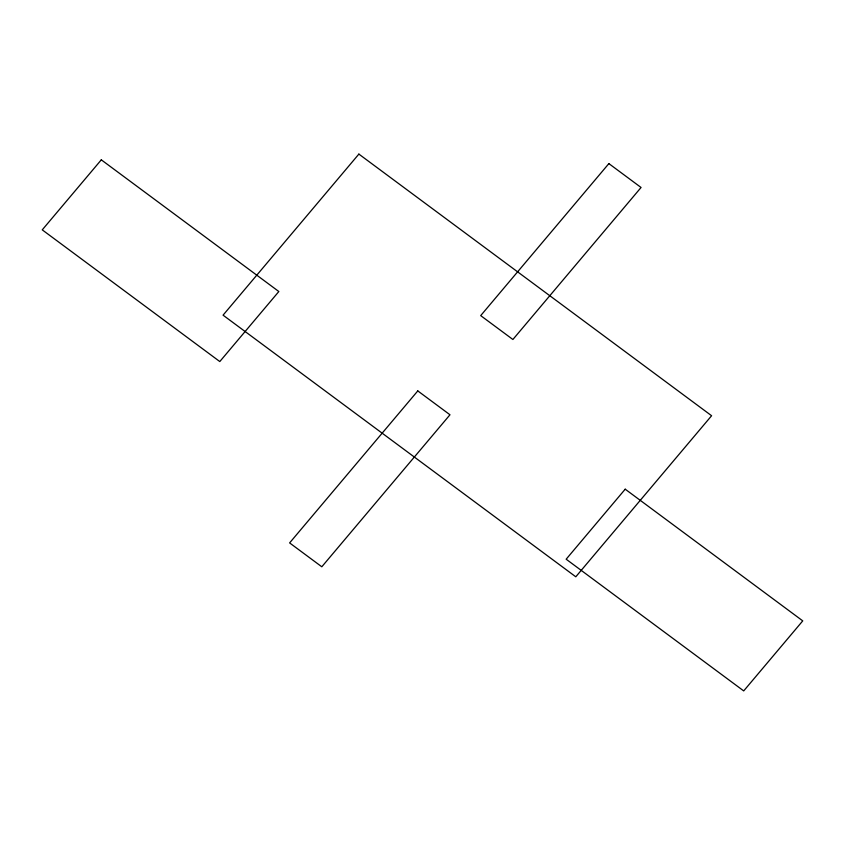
<?xml version="1.0" encoding="UTF-8"?>
<svg xmlns="http://www.w3.org/2000/svg" width="845" height="845" viewBox="0 0 845 845"><rect width="100%" height="100%" fill="white"/><g stroke="black" fill="none" stroke-linecap="round" stroke-linejoin="round"><path stroke-width="1.27" d="M101.294 159.832L42.25 229.861L219.795 361.554L278.839 291.525L101.294 159.832M358.871 154.096L223.069 315.164L575.794 576.797L711.596 415.729L358.871 154.096M608.865 163.603L480.699 315.618L512.894 339.489L641.059 187.484L608.865 163.603M417.789 390.908L289.624 542.912L321.808 566.784L449.984 414.779L417.789 390.908M625.205 489.181L566.161 559.21L743.706 690.904L802.75 620.874L625.205 489.181"/></g></svg>
